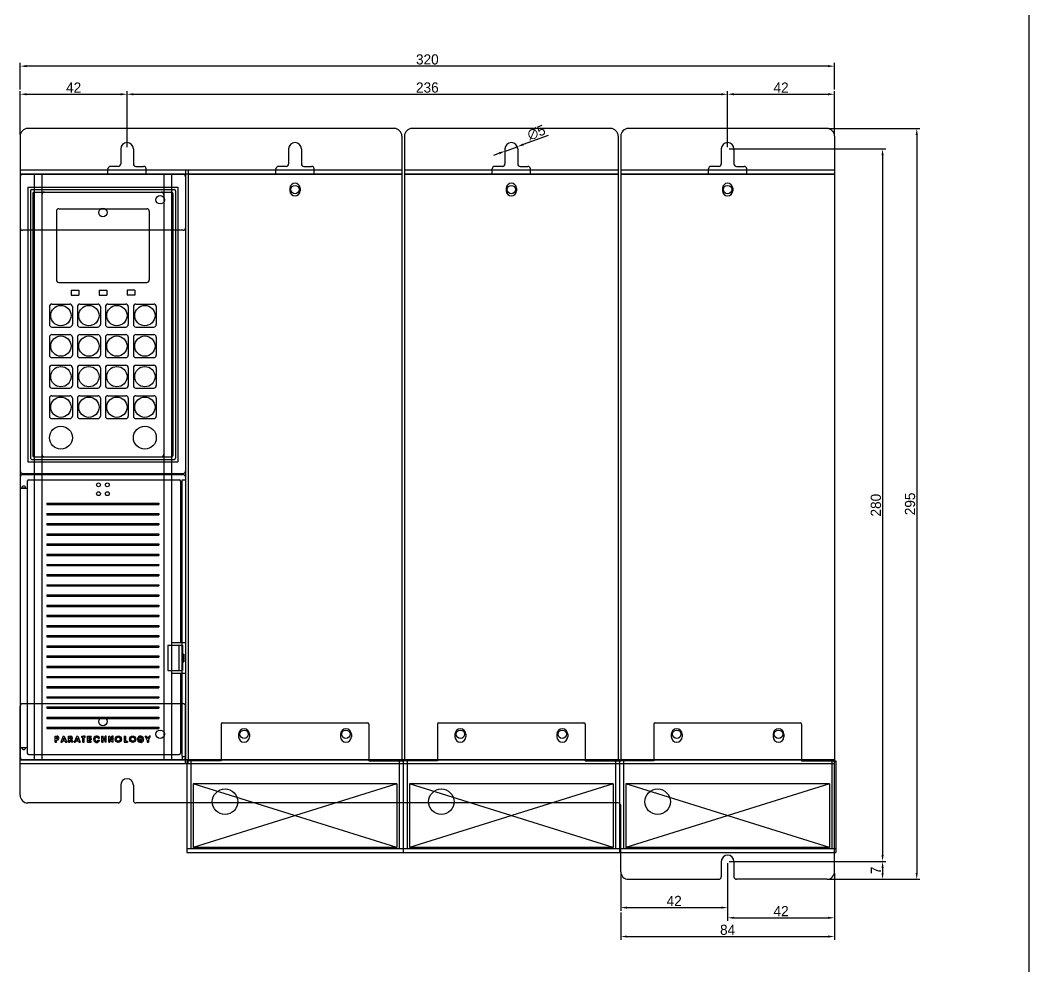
# Model space of a CAD drawing. Header units: millimetres. Extents: x 9994 to 11729, y -2993 to -1712.
# Drawn here: x 10900.5 to 11296.9, y -2621.2 to -2249.3 of the extents above; entities that cross this region are included whole.
import ezdxf

# ---------------------------------------------------------------- set-up
doc = ezdxf.new("R2010")
doc.units = ezdxf.units.MM
for name, color, linetype in [('CASE', 7, 'Continuous'), ('CASE BRACKET', 7, 'Continuous'), ('CASE COVER', 7, 'Continuous'), ('FAN', 7, 'Continuous'), ('KEYPAD', 1, 'Continuous'), ('PCB BODY', 7, 'Continuous'), ('PCB COVER', 7, 'Continuous'), ('방열판', 7, 'Continuous')]:
    doc.layers.add(name, color=color, linetype=linetype)
doc.dimstyles.new('ISO-25', dxfattribs={"dimtxt": 4, "dimasz": 2.5, "dimexe": 1.25, "dimexo": 0.625, "dimtad": 1, "dimtxsty": 'Standard', "dimcen": 2.5, "dimclrd": 6, "dimclre": 6, "dimclrt": 1, "dimadec": 0, "dimazin": 0, "dimtfac": 1, "dimtmove": 0, "dimatfit": 3, "dimfxl": 1, "dimarcsym": 0})
doc.dimstyles.get("Standard").update_dxf_attribs({"dimtxt": 4, "dimasz": 2, "dimexe": 0.4, "dimexo": 0.9, "dimgap": 0.9, "dimtad": 1, "dimdsep": 46, "dimtxsty": 'Standard', "dimcen": 0.09, "dimclrd": 6, "dimclre": 6, "dimclrt": 4, "dimadec": 0, "dimazin": 2, "dimtfac": 1, "dimtofl": 0, "dimtmove": 0, "dimatfit": 3, "dimfxl": 1, "dimtolj": 1, "dimtzin": 0, "dimarcsym": 0})

# ---------------------------------------------------------------- blocks, each defined once
blk = doc.blocks.new('*D457')
at = {"color": 6, "lineweight": -2, "transparency": 16777216}
for p, q in [((10900.49, -2294.19), (10900.49, -2277.11)), ((10902.99, -2278.36), (10939.99, -2278.36)), ((10942.49, -2299.19), (10942.49, -2277.11))]:
    blk.add_line(p, q, dxfattribs=at)
at = {"color": 6, "transparency": 16777216}
for points in [[(10902.99, -2277.94), (10902.99, -2278.78), (10900.49, -2278.36)], [(10939.99, -2277.94), (10939.99, -2278.78), (10942.49, -2278.36)]]:
    blk.add_solid(points, dxfattribs=at)
at = {"layer": 'Defpoints', "color": 0, "transparency": 16777216}
for p in [(10942.49, -2278.36), (10900.49, -2294.81), (10942.49, -2299.81)]:
    blk.add_point(p, dxfattribs=at)
at = {"color": 1, "transparency": 16777216, "insert": (10921.49, -2275.74), "char_height": 4, "attachment_point": 5}
blk.add_mtext('42', dxfattribs=at)
blk = doc.blocks.new('*D458')
at = {"color": 6, "lineweight": -2, "transparency": 16777216}
for p, q in [((10942.49, -2299.19), (10942.49, -2277.11)), ((10944.99, -2278.36), (11175.99, -2278.36)), ((11178.49, -2299.19), (11178.49, -2277.11))]:
    blk.add_line(p, q, dxfattribs=at)
at = {"color": 6, "transparency": 16777216}
for points in [[(10944.99, -2277.94), (10944.99, -2278.78), (10942.49, -2278.36)], [(11175.99, -2277.94), (11175.99, -2278.78), (11178.49, -2278.36)]]:
    blk.add_solid(points, dxfattribs=at)
at = {"layer": 'Defpoints', "color": 0, "transparency": 16777216}
for p in [(11178.49, -2278.36), (10942.49, -2299.81), (11178.49, -2299.81)]:
    blk.add_point(p, dxfattribs=at)
at = {"color": 1, "transparency": 16777216, "insert": (11060.49, -2275.74), "char_height": 4, "attachment_point": 5}
blk.add_mtext('236', dxfattribs=at)
blk = doc.blocks.new('*D459')
at = {"color": 6, "lineweight": -2, "transparency": 16777216}
for p, q in [((11178.49, -2299.19), (11178.49, -2277.11)), ((11180.99, -2278.36), (11217.99, -2278.36)), ((11220.49, -2294.19), (11220.49, -2277.11))]:
    blk.add_line(p, q, dxfattribs=at)
at = {"color": 6, "transparency": 16777216}
for points in [[(11180.99, -2277.94), (11180.99, -2278.78), (11178.49, -2278.36)], [(11217.99, -2277.94), (11217.99, -2278.78), (11220.49, -2278.36)]]:
    blk.add_solid(points, dxfattribs=at)
at = {"layer": 'Defpoints', "color": 0, "transparency": 16777216}
for p in [(11220.49, -2278.36), (11220.49, -2294.81), (11178.49, -2299.81)]:
    blk.add_point(p, dxfattribs=at)
at = {"color": 1, "transparency": 16777216, "insert": (11199.49, -2275.74), "char_height": 4, "attachment_point": 5}
blk.add_mtext('42', dxfattribs=at)
blk = doc.blocks.new('*D460')
at = {"color": 6, "lineweight": -2, "transparency": 16777216}
for p, q in [((10900.49, -2276.49), (10900.49, -2266.07)), ((11220.49, -2276.49), (11220.49, -2266.07)), ((11217.99, -2267.32), (10902.99, -2267.32))]:
    blk.add_line(p, q, dxfattribs=at)
at = {"color": 6, "transparency": 16777216}
for points in [[(10902.99, -2266.9), (10902.99, -2267.73), (10900.49, -2267.32)], [(11217.99, -2266.9), (11217.99, -2267.73), (11220.49, -2267.32)]]:
    blk.add_solid(points, dxfattribs=at)
at = {"layer": 'Defpoints', "color": 0, "transparency": 16777216}
for p in [(10900.49, -2267.32), (10900.49, -2277.11), (11220.49, -2277.11)]:
    blk.add_point(p, dxfattribs=at)
at = {"color": 1, "transparency": 16777216, "insert": (11060.49, -2264.69), "char_height": 4, "attachment_point": 5}
blk.add_mtext('320', dxfattribs=at)
blk = doc.blocks.new('*D461')
at = {"color": 6, "lineweight": -2, "transparency": 16777216}
for p, q in [((11179.11, -2299.81), (11240.62, -2299.81)), ((11239.37, -2302.31), (11239.37, -2577.31)), ((11179.11, -2579.81), (11240.62, -2579.81))]:
    blk.add_line(p, q, dxfattribs=at)
at = {"color": 6, "transparency": 16777216}
for points in [[(11238.96, -2302.31), (11239.79, -2302.31), (11239.37, -2299.81)], [(11238.96, -2577.31), (11239.79, -2577.31), (11239.37, -2579.81)]]:
    blk.add_solid(points, dxfattribs=at)
at = {"layer": 'Defpoints', "color": 0, "transparency": 16777216}
for p in [(11178.49, -2299.81), (11178.49, -2579.81), (11239.37, -2579.81)]:
    blk.add_point(p, dxfattribs=at)
at = {"color": 1, "transparency": 16777216, "insert": (11236.75, -2439.81), "char_height": 4, "attachment_point": 5, "rotation": 90}
blk.add_mtext('280', dxfattribs=at)
blk = doc.blocks.new('*D462')
at = {"color": 6, "lineweight": -2, "transparency": 16777216}
for p, q in [((11218.11, -2291.81), (11254.05, -2291.81)), ((11252.8, -2294.31), (11252.8, -2584.31)), ((11218.11, -2586.81), (11254.05, -2586.81))]:
    blk.add_line(p, q, dxfattribs=at)
at = {"color": 6, "transparency": 16777216}
for points in [[(11252.39, -2294.31), (11253.22, -2294.31), (11252.8, -2291.81)], [(11252.39, -2584.31), (11253.22, -2584.31), (11252.8, -2586.81)]]:
    blk.add_solid(points, dxfattribs=at)
at = {"layer": 'Defpoints', "color": 0, "transparency": 16777216}
for p in [(11217.49, -2291.81), (11217.49, -2586.81), (11252.8, -2586.81)]:
    blk.add_point(p, dxfattribs=at)
at = {"color": 1, "transparency": 16777216, "insert": (11250.18, -2439.31), "char_height": 4, "attachment_point": 5, "rotation": 90}
blk.add_mtext('295', dxfattribs=at)
blk = doc.blocks.new('*D568')
at = {"color": 6, "lineweight": -2, "transparency": 16777216}
for p, q in [((11107.97, -2294.53), (11098.19, -2298.1)), ((11088.79, -2301.53), (11086.44, -2302.39)), ((11091.14, -2300.67), (11095.84, -2298.96))]:
    blk.add_line(p, q, dxfattribs=at)
at = {"color": 6, "transparency": 16777216}
for points in [[(11098.04, -2297.71), (11098.33, -2298.49), (11095.84, -2298.96)], [(11088.65, -2301.14), (11088.94, -2301.92), (11091.14, -2300.67)]]:
    blk.add_solid(points, dxfattribs=at)
at = {"layer": 'Defpoints', "color": 0, "transparency": 16777216}
for p in [(11091.14, -2300.67), (11095.84, -2298.96)]:
    blk.add_point(p, dxfattribs=at)
at = {"color": 1, "transparency": 16777216, "insert": (11103.35, -2293.42), "char_height": 4, "attachment_point": 5, "rotation": 20.0614}
blk.add_mtext('∅5', dxfattribs=at)
blk = doc.blocks.new('*D581')
at = {"layer": 'CASE', "color": 6, "lineweight": -2, "transparency": 16777216}
for p, q in [((11178.49, -2580.44), (11178.49, -2599.18)), ((11136.49, -2584.44), (11136.49, -2599.18)), ((11138.99, -2597.93), (11175.99, -2597.93))]:
    blk.add_line(p, q, dxfattribs=at)
at = {"layer": 'CASE', "color": 6, "transparency": 16777216}
for points in [[(11138.99, -2597.52), (11138.99, -2598.35), (11136.49, -2597.93)], [(11175.99, -2597.52), (11175.99, -2598.35), (11178.49, -2597.93)]]:
    blk.add_solid(points, dxfattribs=at)
at = {"layer": 'Defpoints', "color": 0, "transparency": 16777216}
for p in [(11178.49, -2579.81), (11136.49, -2583.81), (11178.49, -2597.93)]:
    blk.add_point(p, dxfattribs=at)
at = {"layer": 'CASE', "color": 1, "transparency": 16777216, "insert": (11157.49, -2595.31), "char_height": 4, "attachment_point": 5}
blk.add_mtext('42', dxfattribs=at)
blk = doc.blocks.new('*D582')
at = {"layer": 'CASE', "color": 6, "lineweight": -2, "transparency": 16777216}
for p, q in [((11220.49, -2584.44), (11220.49, -2610.55)), ((11136.49, -2599.81), (11136.49, -2610.55)), ((11138.99, -2609.3), (11217.99, -2609.3))]:
    blk.add_line(p, q, dxfattribs=at)
at = {"layer": 'CASE', "color": 6, "transparency": 16777216}
for points in [[(11138.99, -2608.88), (11138.99, -2609.71), (11136.49, -2609.3)], [(11217.99, -2608.88), (11217.99, -2609.71), (11220.49, -2609.3)]]:
    blk.add_solid(points, dxfattribs=at)
at = {"layer": 'Defpoints', "color": 0, "transparency": 16777216}
for p in [(11220.49, -2583.81), (11136.49, -2599.18), (11220.49, -2609.3)]:
    blk.add_point(p, dxfattribs=at)
at = {"layer": 'CASE', "color": 1, "transparency": 16777216, "insert": (11178.49, -2606.67), "char_height": 4, "attachment_point": 5}
blk.add_mtext('84', dxfattribs=at)
blk = doc.blocks.new('*D583')
at = {"layer": 'CASE', "color": 6, "lineweight": -2, "transparency": 16777216}
for p, q in [((11179.11, -2579.81), (11240.62, -2579.81)), ((11239.37, -2582.31), (11239.37, -2584.31)), ((11218.11, -2586.81), (11240.62, -2586.81))]:
    blk.add_line(p, q, dxfattribs=at)
at = {"layer": 'CASE', "color": 6, "transparency": 16777216}
for points in [[(11238.96, -2582.31), (11239.79, -2582.31), (11239.37, -2579.81)], [(11238.96, -2584.31), (11239.79, -2584.31), (11239.37, -2586.81)]]:
    blk.add_solid(points, dxfattribs=at)
at = {"layer": 'Defpoints', "color": 0, "transparency": 16777216}
for p in [(11178.49, -2579.81), (11217.49, -2586.81), (11239.37, -2586.81)]:
    blk.add_point(p, dxfattribs=at)
at = {"layer": 'CASE', "color": 1, "transparency": 16777216, "insert": (11236.75, -2583.31), "char_height": 4, "attachment_point": 5, "rotation": 90}
blk.add_mtext('7', dxfattribs=at)
blk = doc.blocks.new('*D593')
at = {"layer": 'CASE', "color": 6, "lineweight": -2, "transparency": 16777216}
for p, q in [((11178.49, -2580.44), (11178.49, -2603.18)), ((11220.49, -2584.44), (11220.49, -2603.18)), ((11180.99, -2601.93), (11217.99, -2601.93))]:
    blk.add_line(p, q, dxfattribs=at)
at = {"layer": 'CASE', "color": 6, "transparency": 16777216}
for points in [[(11180.99, -2601.52), (11180.99, -2602.35), (11178.49, -2601.93)], [(11217.99, -2601.52), (11217.99, -2602.35), (11220.49, -2601.93)]]:
    blk.add_solid(points, dxfattribs=at)
at = {"layer": 'Defpoints', "color": 0, "transparency": 16777216}
for p in [(11178.49, -2579.81), (11220.49, -2583.81), (11220.49, -2601.93)]:
    blk.add_point(p, dxfattribs=at)
at = {"layer": 'CASE', "color": 1, "transparency": 16777216, "insert": (11199.49, -2599.31), "char_height": 4, "attachment_point": 5}
blk.add_mtext('42', dxfattribs=at)

msp = doc.modelspace()

# ---------------------------------------------------------------- linework, layer by layer
msp.add_line((11296.85, -1907.151), (11296.85, -2993.143))
at = {"layer": 'CASE'}
for p, q in [((10900.489, -2309.815), (10900.489, -2539.815)), ((10900.489, -2309.815), (10965.489, -2309.815)), ((10965.489, -2309.815), (10965.489, -2539.815)), ((10966.489, -2309.815), (10966.489, -2539.815)), ((10966.489, -2309.815), (10977.489, -2309.815)), ((10967.889, -2309.815), (11049.089, -2309.815)), ((11050.489, -2309.815), (11050.489, -2539.815)), ((11051.489, -2309.815), (11051.489, -2539.815)), ((11051.489, -2309.815), (11062.489, -2309.815)), ((11051.489, -2309.815), (11062.489, -2309.815)), ((11052.889, -2309.815), (11134.089, -2309.815)), ((11135.489, -2309.815), (11135.489, -2539.815)), ((11136.489, -2309.815), (11136.489, -2539.815)), ((11136.489, -2309.815), (11147.489, -2309.815)), ((11137.889, -2309.815), (11219.089, -2309.815)), ((11220.489, -2309.815), (11220.489, -2539.815)), ((10964.189, -2538.415), (10964.189, -2429.815)), ((10964.189, -2429.815), (10965.389, -2429.815)), ((10964.289, -2429.915), (10965.489, -2429.915)), ((10900.489, -2539.815), (10965.489, -2539.815)), ((10900.489, -2539.815), (10965.489, -2539.815)), ((10964.189, -2538.615), (10964.189, -2539.815)), ((10964.289, -2538.515), (10965.489, -2538.515)), ((10964.289, -2538.615), (10965.389, -2538.615)), ((10965.389, -2538.615), (10965.389, -2539.815)), ((10966.489, -2539.815), (10977.489, -2539.815)), ((10967.889, -2539.815), (11049.089, -2539.815)), ((11039.489, -2539.815), (11050.489, -2539.815)), ((11051.489, -2539.815), (11062.489, -2539.815)), ((11052.889, -2539.815), (11134.089, -2539.815)), ((11124.489, -2539.815), (11135.489, -2539.815)), ((11136.489, -2539.815), (11147.489, -2539.815)), ((11137.889, -2539.815), (11219.089, -2539.815)), ((11209.489, -2539.815), (11220.489, -2539.815))]:
    msp.add_line(p, q, dxfattribs=at)
at = {"layer": 'CASE', "color": 5}
for p, q in [((10979.489, -2525.815), (10979.489, -2540.315)), ((10979.989, -2525.315), (11036.989, -2525.315)), ((11037.489, -2525.815), (11037.489, -2540.315)), ((11064.489, -2525.815), (11064.489, -2540.315)), ((11064.989, -2525.315), (11121.989, -2525.315)), ((11122.489, -2525.815), (11122.489, -2540.315)), ((11149.489, -2525.815), (11149.489, -2540.315)), ((11149.989, -2525.315), (11206.989, -2525.315)), ((11207.489, -2525.815), (11207.489, -2540.315)), ((10986.339, -2529.815), (10986.339, -2530.815)), ((10990.639, -2529.815), (10990.639, -2530.815)), ((11026.339, -2529.815), (11026.339, -2530.815)), ((11030.639, -2529.815), (11030.639, -2530.815)), ((11071.339, -2529.815), (11071.339, -2530.815)), ((11075.639, -2529.815), (11075.639, -2530.815)), ((11111.339, -2529.815), (11111.339, -2530.815)), ((11115.639, -2529.815), (11115.639, -2530.815)), ((11156.339, -2529.815), (11156.339, -2530.815)), ((11160.639, -2529.815), (11160.639, -2530.815)), ((11196.339, -2529.815), (11196.339, -2530.815)), ((11200.639, -2529.815), (11200.639, -2530.815)), ((10965.989, -2540.315), (10965.989, -2576.315)), ((10979.489, -2540.315), (10965.989, -2540.315)), ((10967.589, -2540.315), (10967.589, -2574.715)), ((11037.489, -2540.315), (11050.989, -2540.315)), ((11049.389, -2540.315), (11049.389, -2574.715)), ((11050.989, -2540.315), (11050.989, -2576.315)), ((11050.989, -2540.315), (11050.989, -2576.315)), ((11064.489, -2540.315), (11050.989, -2540.315)), ((11052.589, -2540.315), (11052.589, -2574.715)), ((11122.489, -2540.315), (11135.989, -2540.315)), ((11134.389, -2540.315), (11134.389, -2574.715)), ((11135.989, -2540.315), (11135.989, -2576.315)), ((11135.989, -2540.315), (11135.989, -2576.315)), ((11149.489, -2540.315), (11135.989, -2540.315)), ((11137.589, -2540.315), (11137.589, -2574.715)), ((11207.489, -2540.315), (11220.989, -2540.315)), ((11219.389, -2540.315), (11219.389, -2574.715)), ((11220.989, -2540.315), (11220.989, -2576.315)), ((10965.989, -2574.715), (11050.989, -2574.715)), ((10965.989, -2576.315), (11050.989, -2576.315)), ((11050.989, -2574.715), (11135.989, -2574.715)), ((11050.989, -2576.315), (11135.989, -2576.315)), ((11135.989, -2574.715), (11220.989, -2574.715)), ((11135.989, -2576.315), (11220.989, -2576.315))]:
    msp.add_line(p, q, dxfattribs=at)
at = {"layer": 'CASE'}
for centre in [(11008.489, -2315.815), (11093.489, -2315.815), (11178.489, -2315.815)]:
    msp.add_circle(centre, 1.65, dxfattribs=at)
at = {"layer": 'CASE', "color": 5}
for centre in [(10980.989, -2556.315), (11065.989, -2556.315), (11150.989, -2556.315)]:
    msp.add_circle(centre, 5, dxfattribs=at)
for centre, radius, start, end in [((10979.989, -2525.815), 0.5, 90, 180), ((10988.489, -2529.815), 2.15, 0, 180), ((11028.489, -2529.815), 2.15, 0, 180), ((11036.989, -2525.815), 0.5, 0, 90), ((11064.989, -2525.815), 0.5, 90, 180), ((11073.489, -2529.815), 2.15, 0, 180), ((11113.489, -2529.815), 2.15, 0, 180), ((11121.989, -2525.815), 0.5, 0, 90), ((11149.989, -2525.815), 0.5, 90, 180), ((11158.489, -2529.815), 2.15, 0, 180), ((11198.489, -2529.815), 2.15, 0, 180), ((11206.989, -2525.815), 0.5, 0, 90), ((10988.489, -2530.815), 2.15, 180, 0), ((11028.489, -2530.815), 2.15, 180, 0), ((11073.489, -2530.815), 2.15, 180, 0), ((11113.489, -2530.815), 2.15, 180, 0), ((11158.489, -2530.815), 2.15, 180, 0), ((11198.489, -2530.815), 2.15, 180, 0), ((10966.489, -2540.815), 0.5, 90, 180), ((11050.489, -2540.815), 0.5, 0, 90), ((11051.489, -2540.815), 0.5, 90, 180), ((11135.489, -2540.815), 0.5, 0, 90), ((11136.489, -2540.815), 0.5, 90, 180), ((11220.489, -2540.815), 0.5, 0, 90)]:
    msp.add_arc(centre, radius, start, end, dxfattribs=at)
at = {"layer": 'CASE BRACKET', "color": 2}
for p, q in [((10900.489, -2294.815), (10900.489, -2330.815)), ((11047.489, -2291.815), (10903.489, -2291.815)), ((11050.489, -2294.815), (11050.489, -2309.815)), ((11051.489, -2294.815), (11051.489, -2309.815)), ((11132.489, -2291.815), (11054.489, -2291.815)), ((11135.489, -2294.815), (11135.489, -2309.815)), ((11136.489, -2294.815), (11136.489, -2309.815)), ((11217.489, -2291.815), (11139.489, -2291.815)), ((11220.489, -2294.815), (11220.489, -2309.815)), ((10939.989, -2299.815), (10939.989, -2305.715)), ((10944.989, -2299.815), (10944.989, -2305.715)), ((11005.989, -2299.815), (11005.989, -2305.715)), ((11010.989, -2299.815), (11010.989, -2305.715)), ((11090.989, -2299.815), (11090.989, -2305.715)), ((11095.989, -2299.815), (11095.989, -2305.715)), ((11175.989, -2299.815), (11175.989, -2305.715)), ((11180.989, -2299.815), (11180.989, -2305.715)), ((10938.989, -2306.715), (10935.989, -2306.715)), ((10945.989, -2306.715), (10948.989, -2306.715)), ((11004.989, -2306.715), (11001.989, -2306.715)), ((11011.989, -2306.715), (11014.989, -2306.715)), ((11089.989, -2306.715), (11086.989, -2306.715)), ((11096.989, -2306.715), (11099.989, -2306.715)), ((11174.989, -2306.715), (11171.989, -2306.715)), ((11181.989, -2306.715), (11184.989, -2306.715)), ((11050.489, -2308.215), (10900.489, -2308.215)), ((11050.489, -2309.815), (10900.489, -2309.815)), ((10934.989, -2308.215), (10934.989, -2307.715)), ((10934.989, -2309.815), (10934.989, -2308.215)), ((10949.989, -2308.215), (10949.989, -2307.715)), ((10949.989, -2309.815), (10949.989, -2308.215)), ((10965.489, -2308.215), (10965.489, -2330.815)), ((10966.489, -2308.215), (10966.489, -2309.815)), ((11000.989, -2308.215), (11000.989, -2307.715)), ((11000.989, -2309.815), (11000.989, -2308.215)), ((11015.989, -2308.215), (11015.989, -2307.715)), ((11015.989, -2309.815), (11015.989, -2308.215)), ((11135.489, -2308.215), (11051.489, -2308.215)), ((11135.489, -2309.815), (11051.489, -2309.815)), ((11085.989, -2308.215), (11085.989, -2307.715)), ((11085.989, -2309.815), (11085.989, -2308.215)), ((11100.989, -2308.215), (11100.989, -2307.715)), ((11100.989, -2309.815), (11100.989, -2308.215)), ((11220.489, -2308.215), (11136.489, -2308.215)), ((11220.489, -2309.815), (11136.489, -2309.815)), ((11170.989, -2308.215), (11170.989, -2307.715)), ((11170.989, -2309.815), (11170.989, -2308.215)), ((11185.989, -2308.215), (11185.989, -2307.715)), ((11185.989, -2309.815), (11185.989, -2308.215)), ((10964.489, -2331.815), (10901.489, -2331.815)), ((10900.489, -2553.815), (10900.489, -2518.815)), ((10964.489, -2517.815), (10901.489, -2517.815)), ((10965.489, -2541.415), (10965.489, -2518.815)), ((11220.489, -2539.815), (10900.489, -2539.815)), ((10966.489, -2541.415), (10966.489, -2539.815)), ((11220.489, -2583.815), (11220.489, -2539.815)), ((11220.489, -2541.415), (10900.489, -2541.415)), ((10939.989, -2549.815), (10939.989, -2555.815)), ((10944.989, -2549.815), (10944.989, -2555.815)), ((10938.989, -2556.815), (10903.489, -2556.815)), ((11135.489, -2556.815), (10945.989, -2556.815)), ((11136.489, -2583.815), (11136.489, -2557.815)), ((11175.989, -2579.815), (11175.989, -2585.815)), ((11180.989, -2579.815), (11180.989, -2585.815)), ((11139.489, -2586.815), (11174.989, -2586.815)), ((11217.489, -2586.815), (11181.989, -2586.815))]:
    msp.add_line(p, q, dxfattribs=at)
for centre in [(10955.489, -2319.815), (10932.989, -2324.815), (10932.989, -2524.815), (10955.489, -2529.815)]:
    msp.add_circle(centre, 1.65, dxfattribs=at)
for centre, radius, start, end in [((10903.489, -2294.815), 3, 90, 180), ((11047.489, -2294.815), 3, 0, 90), ((11054.489, -2294.815), 3, 90, 180), ((11132.489, -2294.815), 3, 0, 90), ((11139.489, -2294.815), 3, 90, 180), ((11217.489, -2294.815), 3, 0, 90), ((10942.489, -2299.815), 2.5, 0, 180), ((11008.489, -2299.815), 2.5, 0, 180), ((11093.489, -2299.815), 2.5, 0, 180), ((11178.489, -2299.815), 2.5, 0, 180), ((10935.989, -2307.715), 1, 90, 180), ((10938.989, -2305.715), 1, 270, 0), ((10945.989, -2305.715), 1, 180, 270), ((10948.989, -2307.715), 1, 360, 90), ((11001.989, -2307.715), 1, 90, 180), ((11004.989, -2305.715), 1, 270, 0), ((11011.989, -2305.715), 1, 180, 270), ((11014.989, -2307.715), 1, 360, 90), ((11086.989, -2307.715), 1, 90, 180), ((11089.989, -2305.715), 1, 270, 0), ((11096.989, -2305.715), 1, 180, 270), ((11099.989, -2307.715), 1, 360, 90), ((11171.989, -2307.715), 1, 90, 180), ((11174.989, -2305.715), 1, 270, 0), ((11181.989, -2305.715), 1, 180, 270), ((11184.989, -2307.715), 1, 360, 90), ((10901.489, -2330.815), 1, 180, 270), ((10964.489, -2330.815), 1, 270, 0), ((10901.489, -2518.815), 1, 90, 180), ((10964.489, -2518.815), 1, 0, 90), ((10942.489, -2549.815), 2.5, 0, 180), ((10903.489, -2553.815), 3, 180, 270), ((10938.989, -2555.815), 1, 270, 0), ((10945.989, -2555.815), 1, 180, 270), ((11135.489, -2557.815), 1, 0, 90), ((11178.489, -2579.815), 2.5, 0, 180), ((11139.489, -2583.815), 3, 180, 270), ((11217.489, -2583.815), 3, 270, 0), ((11174.989, -2585.815), 1, 270, 0), ((11181.989, -2585.815), 1, 180, 270)]:
    msp.add_arc(centre, radius, start, end, dxfattribs=at)
at = {"layer": 'CASE COVER'}
for p, q in [((11050.489, -2309.815), (10966.489, -2309.815)), ((10966.489, -2309.815), (10966.489, -2539.815)), ((11039.489, -2309.815), (11050.489, -2309.815)), ((11039.489, -2309.815), (11050.489, -2309.815)), ((11050.489, -2309.815), (11050.489, -2539.815)), ((11135.489, -2309.815), (11051.489, -2309.815)), ((11051.489, -2309.815), (11051.489, -2539.815)), ((11124.489, -2309.815), (11135.489, -2309.815)), ((11135.489, -2309.815), (11135.489, -2539.815)), ((11220.489, -2309.815), (11136.489, -2309.815)), ((11136.489, -2309.815), (11136.489, -2539.815)), ((11209.489, -2309.815), (11220.489, -2309.815)), ((11220.489, -2309.815), (11220.489, -2539.815)), ((11006.489, -2315.315), (11006.489, -2316.315)), ((11010.489, -2315.315), (11010.489, -2316.315)), ((11091.489, -2315.315), (11091.489, -2316.315)), ((11095.489, -2315.315), (11095.489, -2316.315)), ((11176.489, -2315.315), (11176.489, -2316.315)), ((11180.489, -2315.315), (11180.489, -2316.315)), ((11050.489, -2539.815), (10966.489, -2539.815)), ((11135.489, -2539.815), (11051.489, -2539.815)), ((11220.489, -2539.815), (11136.489, -2539.815))]:
    msp.add_line(p, q, dxfattribs=at)
for centre, start, end in [((11008.489, -2315.315), 0, 180), ((11093.489, -2315.315), 0, 180), ((11178.489, -2315.315), 0, 180), ((11008.489, -2316.315), 180, 0), ((11093.489, -2316.315), 180, 0), ((11178.489, -2316.315), 180, 0)]:
    msp.add_arc(centre, 2, start, end, dxfattribs=at)
at = {"layer": 'FAN', "color": 5}
for p, q in [((10968.489, -2549.315), (10968.489, -2574.315)), ((11048.489, -2549.315), (10968.489, -2574.315)), ((11048.489, -2574.315), (10968.489, -2549.315)), ((11048.489, -2549.315), (10968.489, -2549.315)), ((11048.489, -2549.315), (11048.489, -2574.315)), ((11053.489, -2549.315), (11053.489, -2574.315)), ((11133.489, -2549.315), (11053.489, -2574.315)), ((11133.489, -2574.315), (11053.489, -2549.315)), ((11133.489, -2549.315), (11053.489, -2549.315)), ((11133.489, -2549.315), (11133.489, -2574.315)), ((11138.489, -2549.315), (11138.489, -2574.315)), ((11218.489, -2549.315), (11138.489, -2574.315)), ((11218.489, -2574.315), (11138.489, -2549.315)), ((11218.489, -2549.315), (11138.489, -2549.315)), ((11218.489, -2549.315), (11218.489, -2574.315)), ((11048.489, -2574.315), (10968.489, -2574.315)), ((11133.489, -2574.315), (11053.489, -2574.315)), ((11218.489, -2574.315), (11138.489, -2574.315))]:
    msp.add_line(p, q, dxfattribs=at)
at = {"layer": 'KEYPAD'}
for p, q in [((10908.989, -2317.815), (10908.989, -2419.815)), ((10909.989, -2316.815), (10955.989, -2316.815)), ((10956.989, -2317.815), (10956.989, -2419.815)), ((10914.739, -2324.315), (10914.739, -2351.315)), ((10915.739, -2323.315), (10950.239, -2323.315)), ((10951.239, -2324.315), (10951.239, -2351.315)), ((10915.739, -2352.315), (10950.239, -2352.315)), ((10920.489, -2355.315), (10920.489, -2357.315)), ((10920.489, -2355.315), (10923.489, -2355.315)), ((10920.489, -2357.315), (10923.489, -2357.315)), ((10923.489, -2355.315), (10923.489, -2357.315)), ((10931.489, -2355.315), (10931.489, -2357.315)), ((10931.489, -2355.315), (10934.489, -2355.315)), ((10931.489, -2357.315), (10934.489, -2357.315)), ((10934.489, -2355.315), (10934.489, -2357.315)), ((10942.489, -2355.315), (10942.489, -2357.315)), ((10945.489, -2355.315), (10942.489, -2355.315)), ((10945.489, -2357.315), (10942.489, -2357.315)), ((10945.489, -2355.315), (10945.489, -2357.315)), ((10911.989, -2361.815), (10911.989, -2368.815)), ((10912.989, -2360.815), (10919.989, -2360.815)), ((10920.989, -2361.815), (10920.989, -2368.815)), ((10922.989, -2361.815), (10922.989, -2368.815)), ((10923.989, -2360.815), (10930.989, -2360.815)), ((10931.989, -2361.815), (10931.989, -2368.815)), ((10933.989, -2361.815), (10933.989, -2368.815)), ((10934.989, -2360.815), (10941.989, -2360.815)), ((10942.989, -2361.815), (10942.989, -2368.815)), ((10944.989, -2361.815), (10944.989, -2368.815)), ((10945.989, -2360.815), (10952.989, -2360.815)), ((10953.989, -2361.815), (10953.989, -2368.815)), ((10912.989, -2369.815), (10919.989, -2369.815)), ((10923.989, -2369.815), (10930.989, -2369.815)), ((10934.989, -2369.815), (10941.989, -2369.815)), ((10945.989, -2369.815), (10952.989, -2369.815)), ((10911.989, -2373.815), (10911.989, -2380.815)), ((10912.989, -2372.815), (10919.989, -2372.815)), ((10920.989, -2373.815), (10920.989, -2380.815)), ((10922.989, -2373.815), (10922.989, -2380.815)), ((10923.989, -2372.815), (10930.989, -2372.815)), ((10931.989, -2373.815), (10931.989, -2380.815)), ((10933.989, -2373.815), (10933.989, -2380.815)), ((10934.989, -2372.815), (10941.989, -2372.815)), ((10942.989, -2373.815), (10942.989, -2380.815)), ((10944.989, -2373.815), (10944.989, -2380.815)), ((10945.989, -2372.815), (10952.989, -2372.815)), ((10953.989, -2373.815), (10953.989, -2380.815)), ((10912.989, -2381.815), (10919.989, -2381.815)), ((10923.989, -2381.815), (10930.989, -2381.815)), ((10934.989, -2381.815), (10941.989, -2381.815)), ((10945.989, -2381.815), (10952.989, -2381.815)), ((10911.989, -2385.815), (10911.989, -2392.815)), ((10912.989, -2384.815), (10919.989, -2384.815)), ((10920.989, -2385.815), (10920.989, -2392.815)), ((10922.989, -2385.815), (10922.989, -2392.815)), ((10923.989, -2384.815), (10930.989, -2384.815)), ((10931.989, -2385.815), (10931.989, -2392.815)), ((10933.989, -2385.815), (10933.989, -2392.815)), ((10934.989, -2384.815), (10941.989, -2384.815)), ((10942.989, -2385.815), (10942.989, -2392.815)), ((10944.989, -2385.815), (10944.989, -2392.815)), ((10945.989, -2384.815), (10952.989, -2384.815)), ((10953.989, -2385.815), (10953.989, -2392.815)), ((10912.989, -2393.815), (10919.989, -2393.815)), ((10923.989, -2393.815), (10930.989, -2393.815)), ((10934.989, -2393.815), (10941.989, -2393.815)), ((10945.989, -2393.815), (10952.989, -2393.815)), ((10911.989, -2397.815), (10911.989, -2404.815)), ((10912.989, -2396.815), (10919.989, -2396.815)), ((10920.989, -2397.815), (10920.989, -2404.815)), ((10922.989, -2397.815), (10922.989, -2404.815)), ((10923.989, -2396.815), (10930.989, -2396.815)), ((10931.989, -2397.815), (10931.989, -2404.815)), ((10933.989, -2397.815), (10933.989, -2404.815)), ((10934.989, -2396.815), (10941.989, -2396.815)), ((10942.989, -2397.815), (10942.989, -2404.815)), ((10944.989, -2397.815), (10944.989, -2404.815)), ((10945.989, -2396.815), (10952.989, -2396.815)), ((10953.989, -2397.815), (10953.989, -2404.815)), ((10912.989, -2405.815), (10919.989, -2405.815)), ((10923.989, -2405.815), (10930.989, -2405.815)), ((10934.989, -2405.815), (10941.989, -2405.815)), ((10945.989, -2405.815), (10952.989, -2405.815)), ((10909.989, -2420.815), (10955.989, -2420.815))]:
    msp.add_line(p, q, dxfattribs=at)
for centre, radius in [((10916.489, -2365.315), 4), ((10927.489, -2365.315), 4), ((10938.489, -2365.315), 4), ((10949.489, -2365.315), 4), ((10916.489, -2377.315), 4), ((10927.489, -2377.315), 4), ((10938.489, -2377.315), 4), ((10949.489, -2377.315), 4), ((10916.489, -2389.315), 4), ((10927.489, -2389.315), 4), ((10938.489, -2389.315), 4), ((10949.489, -2389.315), 4), ((10916.489, -2401.315), 4), ((10927.489, -2401.315), 4), ((10938.489, -2401.315), 4), ((10949.489, -2401.315), 4), ((10916.489, -2413.315), 4.5), ((10949.489, -2413.315), 4.5)]:
    msp.add_circle(centre, radius, dxfattribs=at)
for centre, start, end in [((10909.989, -2317.815), 90, 180), ((10955.989, -2317.815), 0, 90), ((10915.739, -2324.315), 90, 180), ((10950.239, -2324.315), 0, 90), ((10915.739, -2351.315), 180, 270), ((10950.239, -2351.315), 270, 0), ((10912.989, -2361.815), 90, 180), ((10919.989, -2361.815), 0, 90), ((10923.989, -2361.815), 90, 180), ((10930.989, -2361.815), 0, 90), ((10934.989, -2361.815), 90, 180), ((10941.989, -2361.815), 0, 90), ((10945.989, -2361.815), 90, 180), ((10952.989, -2361.815), 0, 90), ((10912.989, -2368.815), 180, 270), ((10919.989, -2368.815), 270, 0), ((10923.989, -2368.815), 180, 270), ((10930.989, -2368.815), 270, 0), ((10934.989, -2368.815), 180, 270), ((10941.989, -2368.815), 270, 0), ((10945.989, -2368.815), 180, 270), ((10952.989, -2368.815), 270, 0), ((10912.989, -2373.815), 90, 180), ((10919.989, -2373.815), 0, 90), ((10923.989, -2373.815), 90, 180), ((10930.989, -2373.815), 0, 90), ((10934.989, -2373.815), 90, 180), ((10941.989, -2373.815), 0, 90), ((10945.989, -2373.815), 90, 180), ((10952.989, -2373.815), 0, 90), ((10912.989, -2380.815), 180, 270), ((10919.989, -2380.815), 270, 0), ((10923.989, -2380.815), 180, 270), ((10930.989, -2380.815), 270, 0), ((10934.989, -2380.815), 180, 270), ((10941.989, -2380.815), 270, 0), ((10945.989, -2380.815), 180, 270), ((10952.989, -2380.815), 270, 0), ((10912.989, -2385.815), 90, 180), ((10919.989, -2385.815), 0, 90), ((10923.989, -2385.815), 90, 180), ((10930.989, -2385.815), 0, 90), ((10934.989, -2385.815), 90, 180), ((10941.989, -2385.815), 0, 90), ((10945.989, -2385.815), 90, 180), ((10952.989, -2385.815), 0, 90), ((10912.989, -2392.815), 180, 270), ((10919.989, -2392.815), 270, 0), ((10923.989, -2392.815), 180, 270), ((10930.989, -2392.815), 270, 0), ((10934.989, -2392.815), 180, 270), ((10941.989, -2392.815), 270, 0), ((10945.989, -2392.815), 180, 270), ((10952.989, -2392.815), 270, 0), ((10912.989, -2397.815), 90, 180), ((10919.989, -2397.815), 0, 90), ((10923.989, -2397.815), 90, 180), ((10930.989, -2397.815), 0, 90), ((10934.989, -2397.815), 90, 180), ((10941.989, -2397.815), 0, 90), ((10945.989, -2397.815), 90, 180), ((10952.989, -2397.815), 0, 90), ((10912.989, -2404.815), 180, 270), ((10919.989, -2404.815), 270, 0), ((10923.989, -2404.815), 180, 270), ((10930.989, -2404.815), 270, 0), ((10934.989, -2404.815), 180, 270), ((10941.989, -2404.815), 270, 0), ((10945.989, -2404.815), 180, 270), ((10952.989, -2404.815), 270, 0), ((10909.989, -2419.815), 180, 270), ((10955.989, -2419.815), 270, 0)]:
    msp.add_arc(centre, 1, start, end, dxfattribs=at)
at = {"layer": 'PCB BODY'}
for p, q in [((10901.489, -2309.815), (10964.489, -2309.815)), ((10905.989, -2309.815), (10905.989, -2427.315)), ((10908.989, -2309.815), (10908.989, -2427.315)), ((10956.989, -2309.815), (10956.989, -2427.315)), ((10959.989, -2309.815), (10959.989, -2427.315)), ((10900.489, -2310.815), (10900.489, -2426.315)), ((10965.489, -2310.815), (10965.489, -2426.315)), ((10903.489, -2314.815), (10962.489, -2314.815)), ((10903.489, -2314.815), (10903.489, -2422.815)), ((10904.489, -2316.315), (10904.489, -2421.315)), ((10904.989, -2315.815), (10960.989, -2315.815)), ((10905.489, -2317.315), (10905.489, -2420.315)), ((10905.989, -2316.815), (10959.989, -2316.815)), ((10908.989, -2316.815), (10956.989, -2316.815)), ((10960.489, -2317.315), (10960.489, -2420.315)), ((10961.489, -2316.315), (10961.489, -2421.315)), ((10962.489, -2314.815), (10962.489, -2422.815)), ((10905.989, -2420.815), (10959.989, -2420.815)), ((10908.989, -2420.815), (10956.989, -2420.815)), ((10903.489, -2422.815), (10962.489, -2422.815)), ((10904.989, -2421.815), (10960.989, -2421.815)), ((10901.489, -2427.315), (10964.489, -2427.315))]:
    msp.add_line(p, q, dxfattribs=at)
for centre, radius, start, end in [((10901.489, -2310.815), 1, 90, 180), ((10964.489, -2310.815), 1, 0, 90), ((10904.989, -2316.315), 0.5, 90, 180), ((10905.989, -2317.315), 0.5, 90, 180), ((10959.989, -2317.315), 0.5, 0, 90), ((10960.989, -2316.315), 0.5, 0, 90), ((10904.989, -2421.315), 0.5, 180, 270), ((10905.989, -2420.315), 0.5, 180, 270), ((10959.989, -2420.315), 0.5, 270, 0), ((10960.989, -2421.315), 0.5, 270, 0), ((10901.489, -2426.315), 1, 180, 270), ((10964.489, -2426.315), 1, 270, 0)]:
    msp.add_arc(centre, radius, start, end, dxfattribs=at)
at = {"layer": 'PCB COVER'}
for p, q in [((10900.489, -2428.815), (10900.489, -2538.815)), ((10901.489, -2427.815), (10964.489, -2427.815)), ((10905.989, -2427.815), (10905.989, -2539.815)), ((10908.989, -2427.815), (10908.989, -2539.815)), ((10956.989, -2427.815), (10956.989, -2539.815)), ((10959.989, -2427.815), (10959.989, -2539.815)), ((10965.489, -2428.815), (10965.489, -2493.815)), ((10900.489, -2433.115), (10903.289, -2433.115)), ((10901.139, -2433.115), (10901.139, -2433.06)), ((10901.139, -2433.06), (10902.639, -2433.06)), ((10902.639, -2433.06), (10902.639, -2433.115)), ((10903.289, -2430.315), (10903.289, -2537.315)), ((10903.789, -2429.815), (10962.989, -2429.815)), ((10963.489, -2430.315), (10963.489, -2493.815)), ((10910.989, -2439.065), (10910.989, -2439.565)), ((10910.989, -2439.065), (10954.989, -2439.065)), ((10910.989, -2439.565), (10954.989, -2439.565)), ((10954.989, -2439.065), (10954.989, -2439.565)), ((10910.989, -2443.065), (10910.989, -2443.565)), ((10910.989, -2443.065), (10954.989, -2443.065)), ((10910.989, -2443.565), (10954.989, -2443.565)), ((10954.989, -2443.065), (10954.989, -2443.565)), ((10910.989, -2447.065), (10910.989, -2447.565)), ((10910.989, -2447.065), (10954.989, -2447.065)), ((10910.989, -2447.565), (10954.989, -2447.565)), ((10954.989, -2447.065), (10954.989, -2447.565)), ((10910.989, -2451.065), (10910.989, -2451.565)), ((10910.989, -2451.065), (10954.989, -2451.065)), ((10910.989, -2451.565), (10954.989, -2451.565)), ((10954.989, -2451.065), (10954.989, -2451.565)), ((10910.989, -2455.065), (10910.989, -2455.565)), ((10910.989, -2455.065), (10954.989, -2455.065)), ((10910.989, -2455.565), (10954.989, -2455.565)), ((10954.989, -2455.065), (10954.989, -2455.565)), ((10910.989, -2459.065), (10910.989, -2459.565)), ((10910.989, -2459.065), (10954.989, -2459.065)), ((10910.989, -2459.565), (10954.989, -2459.565)), ((10954.989, -2459.065), (10954.989, -2459.565)), ((10910.989, -2463.065), (10910.989, -2463.565)), ((10910.989, -2463.065), (10954.989, -2463.065)), ((10910.989, -2463.565), (10954.989, -2463.565)), ((10954.989, -2463.065), (10954.989, -2463.565)), ((10910.989, -2467.065), (10910.989, -2467.565)), ((10910.989, -2467.065), (10954.989, -2467.065)), ((10910.989, -2467.565), (10954.989, -2467.565)), ((10954.989, -2467.065), (10954.989, -2467.565)), ((10910.989, -2471.065), (10910.989, -2471.565)), ((10910.989, -2471.065), (10954.989, -2471.065)), ((10910.989, -2471.565), (10954.989, -2471.565)), ((10954.989, -2471.065), (10954.989, -2471.565)), ((10910.989, -2475.065), (10910.989, -2475.565)), ((10910.989, -2475.065), (10954.989, -2475.065)), ((10910.989, -2475.565), (10954.989, -2475.565)), ((10954.989, -2475.065), (10954.989, -2475.565)), ((10910.989, -2479.065), (10910.989, -2479.565)), ((10910.989, -2479.065), (10954.989, -2479.065)), ((10910.989, -2479.565), (10954.989, -2479.565)), ((10954.989, -2479.065), (10954.989, -2479.565)), ((10910.989, -2483.065), (10910.989, -2483.565)), ((10910.989, -2483.065), (10954.989, -2483.065)), ((10910.989, -2483.565), (10954.989, -2483.565)), ((10954.989, -2483.065), (10954.989, -2483.565)), ((10910.989, -2487.065), (10910.989, -2487.565)), ((10910.989, -2487.065), (10954.989, -2487.065)), ((10910.989, -2487.565), (10954.989, -2487.565)), ((10954.989, -2487.065), (10954.989, -2487.565)), ((10910.989, -2491.065), (10910.989, -2491.565)), ((10910.989, -2491.065), (10954.989, -2491.065)), ((10910.989, -2491.565), (10954.989, -2491.565)), ((10954.989, -2491.065), (10954.989, -2491.565)), ((10910.989, -2495.065), (10910.989, -2495.565)), ((10910.989, -2495.065), (10954.989, -2495.065)), ((10910.989, -2495.565), (10954.989, -2495.565)), ((10954.989, -2495.065), (10954.989, -2495.565)), ((10958.489, -2494.815), (10958.489, -2504.815)), ((10958.489, -2494.815), (10959.989, -2494.815)), ((10959.989, -2493.815), (10965.489, -2493.815)), ((10959.989, -2494.815), (10964.342, -2494.815)), ((10962.847, -2494.815), (10962.847, -2504.815)), ((10964.342, -2494.815), (10964.342, -2504.815)), ((10910.989, -2499.065), (10910.989, -2499.565)), ((10910.989, -2499.065), (10954.989, -2499.065)), ((10910.989, -2499.565), (10954.989, -2499.565)), ((10954.989, -2499.065), (10954.989, -2499.565)), ((10964.342, -2498.315), (10964.803, -2498.315)), ((10964.803, -2498.315), (10964.803, -2501.315)), ((10910.989, -2503.065), (10910.989, -2503.565)), ((10910.989, -2503.065), (10954.989, -2503.065)), ((10910.989, -2503.565), (10954.989, -2503.565)), ((10954.989, -2503.065), (10954.989, -2503.565)), ((10958.489, -2504.815), (10959.989, -2504.815)), ((10959.989, -2504.815), (10964.342, -2504.815)), ((10964.342, -2501.315), (10964.803, -2501.315)), ((10910.989, -2507.065), (10910.989, -2507.565)), ((10910.989, -2507.065), (10954.989, -2507.065)), ((10910.989, -2507.565), (10954.989, -2507.565)), ((10954.989, -2507.065), (10954.989, -2507.565)), ((10959.989, -2505.815), (10965.489, -2505.815)), ((10963.489, -2505.815), (10963.489, -2537.315)), ((10965.489, -2505.815), (10965.489, -2538.815)), ((10910.989, -2511.065), (10910.989, -2511.565)), ((10910.989, -2511.065), (10954.989, -2511.065)), ((10910.989, -2511.565), (10954.989, -2511.565)), ((10954.989, -2511.065), (10954.989, -2511.565)), ((10910.989, -2515.065), (10910.989, -2515.565)), ((10910.989, -2515.065), (10954.989, -2515.065)), ((10910.989, -2515.565), (10954.989, -2515.565)), ((10954.989, -2515.065), (10954.989, -2515.565)), ((10910.989, -2519.065), (10910.989, -2519.565)), ((10910.989, -2519.065), (10954.989, -2519.065)), ((10910.989, -2519.565), (10954.989, -2519.565)), ((10954.989, -2519.065), (10954.989, -2519.565)), ((10910.989, -2523.065), (10910.989, -2523.565)), ((10910.989, -2523.065), (10954.989, -2523.065)), ((10910.989, -2523.565), (10954.989, -2523.565)), ((10954.989, -2523.065), (10954.989, -2523.565)), ((10910.989, -2527.065), (10910.989, -2527.565)), ((10910.989, -2527.065), (10954.989, -2527.065)), ((10910.989, -2527.565), (10954.989, -2527.565)), ((10954.989, -2527.065), (10954.989, -2527.565)), ((10914.231, -2530.567), (10915.009, -2530.567)), ((10914.231, -2532.985), (10914.231, -2530.567)), ((10914.711, -2531.047), (10915.009, -2531.047)), ((10914.711, -2531.607), (10914.711, -2531.047)), ((10914.711, -2531.607), (10915.009, -2531.607)), ((10914.711, -2532.087), (10915.009, -2532.087)), ((10914.711, -2532.985), (10914.711, -2532.087)), ((10917.382, -2530.567), (10916.418, -2532.985)), ((10917.159, -2532.422), (10916.935, -2532.985)), ((10917.159, -2532.422), (10918.021, -2532.422)), ((10917.59, -2531.341), (10917.35, -2531.942)), ((10917.35, -2531.942), (10917.83, -2531.942)), ((10917.382, -2530.567), (10917.798, -2530.567)), ((10917.59, -2531.341), (10917.83, -2531.942)), ((10917.798, -2530.567), (10918.763, -2532.985)), ((10918.021, -2532.422), (10918.246, -2532.985)), ((10919.534, -2530.567), (10920.312, -2530.567)), ((10919.534, -2532.985), (10919.534, -2530.567)), ((10920.014, -2531.047), (10920.312, -2531.047)), ((10920.014, -2531.607), (10920.014, -2531.047)), ((10920.014, -2531.607), (10920.312, -2531.607)), ((10920.014, -2532.985), (10920.014, -2532.087)), ((10920.014, -2532.087), (10920.661, -2532.985)), ((10920.573, -2532.041), (10921.252, -2532.984)), ((10922.713, -2530.567), (10921.748, -2532.985)), ((10922.489, -2532.422), (10922.265, -2532.985)), ((10922.489, -2532.422), (10923.352, -2532.422)), ((10922.921, -2531.341), (10922.681, -2531.942)), ((10922.681, -2531.942), (10923.16, -2531.942)), ((10922.713, -2530.567), (10923.129, -2530.567)), ((10922.921, -2531.341), (10923.16, -2531.942)), ((10923.129, -2530.567), (10924.093, -2532.985)), ((10923.352, -2532.422), (10923.576, -2532.985)), ((10924.687, -2530.567), (10925.338, -2530.567)), ((10924.687, -2531.047), (10924.687, -2530.567)), ((10924.687, -2531.047), (10925.098, -2531.047)), ((10925.098, -2532.985), (10925.098, -2531.047)), ((10925.989, -2530.567), (10925.338, -2530.567)), ((10925.989, -2531.047), (10925.578, -2531.047)), ((10925.578, -2532.985), (10925.578, -2531.047)), ((10925.989, -2531.047), (10925.989, -2530.567)), ((10927.002, -2530.567), (10928.329, -2530.567)), ((10927.002, -2532.985), (10927.002, -2530.567)), ((10927.482, -2531.047), (10928.329, -2531.047)), ((10927.482, -2531.536), (10927.482, -2531.047)), ((10927.482, -2531.536), (10928.329, -2531.536)), ((10927.482, -2532.505), (10927.482, -2532.016)), ((10927.482, -2532.016), (10928.329, -2532.016)), ((10927.482, -2532.505), (10928.329, -2532.505)), ((10928.329, -2531.047), (10928.329, -2530.567)), ((10928.329, -2531.536), (10928.329, -2532.016)), ((10928.329, -2532.985), (10928.329, -2532.505)), ((10931.194, -2531.376), (10931.721, -2531.376)), ((10931.194, -2532.176), (10931.721, -2532.176)), ((10932.579, -2530.567), (10933.059, -2530.567)), ((10932.579, -2532.985), (10932.579, -2530.567)), ((10933.059, -2531.482), (10933.059, -2530.567)), ((10933.442, -2531.482), (10933.059, -2531.482)), ((10933.059, -2532.985), (10933.059, -2531.962)), ((10933.442, -2531.962), (10933.059, -2531.962)), ((10933.442, -2531.482), (10933.824, -2531.482)), ((10933.442, -2531.962), (10933.824, -2531.962)), ((10934.304, -2530.567), (10933.824, -2530.567)), ((10933.824, -2531.482), (10933.824, -2530.567)), ((10933.824, -2532.985), (10933.824, -2531.962)), ((10934.304, -2532.985), (10934.304, -2530.567)), ((10935.27, -2530.567), (10935.75, -2530.567)), ((10935.27, -2532.985), (10935.27, -2530.567)), ((10935.75, -2530.567), (10935.75, -2530.567)), ((10936.515, -2532.105), (10935.75, -2530.567)), ((10935.75, -2532.985), (10935.75, -2531.447)), ((10936.515, -2532.985), (10935.75, -2531.447)), ((10936.995, -2530.567), (10936.515, -2530.567)), ((10936.515, -2532.105), (10936.515, -2530.567)), ((10936.995, -2532.985), (10936.995, -2530.567)), ((10941.393, -2530.567), (10941.393, -2532.985)), ((10941.393, -2530.567), (10941.873, -2530.567)), ((10941.873, -2530.567), (10941.873, -2532.505)), ((10941.873, -2532.505), (10942.62, -2532.505)), ((10942.62, -2532.505), (10942.62, -2532.985)), ((10947.64, -2531.677), (10947.64, -2532.157)), ((10947.64, -2531.677), (10949.026, -2531.677)), ((10947.64, -2532.157), (10948.448, -2532.157)), ((10948.932, -2531.29), (10948.376, -2531.29)), ((10949.648, -2530.567), (10950.191, -2530.567)), ((10950.457, -2532.089), (10949.648, -2530.567)), ((10950.697, -2531.518), (10950.191, -2530.567)), ((10950.457, -2532.089), (10950.457, -2532.985)), ((10950.697, -2531.518), (10951.203, -2530.567)), ((10950.937, -2532.089), (10951.747, -2530.567)), ((10950.937, -2532.089), (10950.937, -2532.985)), ((10951.747, -2530.567), (10951.203, -2530.567)), ((10900.489, -2535.015), (10903.289, -2535.015)), ((10901.139, -2535.015), (10901.139, -2535.07)), ((10901.139, -2535.07), (10902.639, -2535.07)), ((10902.639, -2535.07), (10902.639, -2535.015)), ((10914.711, -2532.985), (10914.231, -2532.985)), ((10914.231, -2532.985), (10914.711, -2532.985)), ((10916.418, -2532.985), (10916.935, -2532.985)), ((10918.763, -2532.985), (10918.246, -2532.985)), ((10918.246, -2532.985), (10918.763, -2532.985)), ((10919.534, -2532.985), (10920.014, -2532.985)), ((10920.014, -2532.985), (10919.534, -2532.985)), ((10919.534, -2532.985), (10920.014, -2532.985)), ((10921.252, -2532.984), (10920.661, -2532.985)), ((10921.748, -2532.985), (10922.265, -2532.985)), ((10924.093, -2532.985), (10923.576, -2532.985)), ((10923.576, -2532.985), (10924.093, -2532.985)), ((10925.098, -2532.985), (10925.578, -2532.985)), ((10927.002, -2532.985), (10928.329, -2532.985)), ((10932.579, -2532.985), (10933.059, -2532.985)), ((10934.304, -2532.985), (10933.824, -2532.985)), ((10935.27, -2532.985), (10935.75, -2532.985)), ((10936.995, -2532.985), (10936.515, -2532.985)), ((10936.515, -2532.985), (10936.515, -2532.985)), ((10941.393, -2532.985), (10942.62, -2532.985)), ((10950.457, -2532.985), (10950.937, -2532.985)), ((10901.489, -2539.815), (10964.489, -2539.815)), ((10903.789, -2537.815), (10962.989, -2537.815))]:
    msp.add_line(p, q, dxfattribs=at)
for centre, radius in [((10931.239, -2431.815), 0.75), ((10934.739, -2431.815), 0.75), ((10931.239, -2435.315), 0.75), ((10934.739, -2435.315), 0.75), ((10939.034, -2531.776), 1.246), ((10939.034, -2531.776), 0.766), ((10944.716, -2531.776), 1.246), ((10944.716, -2531.776), 0.766)]:
    msp.add_circle(centre, radius, dxfattribs=at)
for centre, radius, start, end in [((10901.489, -2428.815), 1, 90, 180), ((10964.489, -2428.815), 1, 0, 90), ((10901.889, -2433.06), 0.75, 0, 180), ((10903.789, -2430.315), 0.5, 90, 180), ((10962.989, -2430.315), 0.5, 0, 90), ((10915.009, -2531.327), 0.76, 270, 90), ((10915.009, -2531.327), 0.28, 270, 90), ((10920.312, -2531.327), 0.76, 290.07397, 90), ((10920.312, -2531.327), 0.28, 270, 90), ((10930.541, -2531.776), 1.246, 18.72276, 341.27724), ((10930.541, -2531.776), 0.766, 31.47272, 328.52728), ((10947.784, -2531.776), 1.246, 22.93688, 4.52933), ((10947.784, -2531.776), 0.766, 39.33687, 330.12783), ((10901.889, -2535.07), 0.75, 180, 0), ((10901.489, -2538.815), 1, 180, 270), ((10903.789, -2537.315), 0.5, 180, 270), ((10962.989, -2537.315), 0.5, 270, 0), ((10964.489, -2538.815), 1, 270, 0)]:
    msp.add_arc(centre, radius, start, end, dxfattribs=at)
at = {"layer": '방열판'}
for p, q in [((10966.489, -2309.815), (11050.489, -2309.815)), ((10966.489, -2309.815), (10966.489, -2539.815)), ((11050.489, -2309.815), (11050.489, -2539.815)), ((11051.489, -2309.815), (11135.489, -2309.815)), ((11051.489, -2309.815), (11051.489, -2539.815)), ((11135.489, -2309.815), (11135.489, -2539.815)), ((11136.489, -2309.815), (11220.489, -2309.815)), ((11136.489, -2309.815), (11136.489, -2539.815)), ((11220.489, -2309.815), (11220.489, -2539.815)), ((10966.489, -2539.815), (11050.489, -2539.815)), ((11051.489, -2539.815), (11135.489, -2539.815)), ((11136.489, -2539.815), (11220.489, -2539.815))]:
    msp.add_line(p, q, dxfattribs=at)
at = {"layer": '방열판', "ltscale": 10}
for centre in [(10988.489, -2529.815), (11028.489, -2529.815), (11073.489, -2529.815), (11113.489, -2529.815), (11158.489, -2529.815), (11198.489, -2529.815)]:
    msp.add_circle(centre, 1.65, dxfattribs=at)

# ---------------------------------------------------------------- dimensions: what is measured, and where the dimension line sits
for base, p1, p2, override, picture, middle in [((10900.489, -2267.315), (11220.489, -2277.111), (10900.489, -2277.111), {"dimasz": 2.5, "dimexe": 1.25, "dimexo": 0.625, "dimgap": 0.625, "dimdsep": 44, "dimcen": 2.5, "dimclrt": 1, "dimazin": 0, "dimtofl": 1, "dimtolj": 0, "dimtzin": 8}, '*D460', (11060.489, -2264.69)), ((10942.489, -2278.361), (10900.489, -2294.815), (10942.489, -2299.815), {"dimasz": 2.5, "dimexe": 1.25, "dimexo": 0.625, "dimgap": 0.625, "dimdsep": 44, "dimcen": 2.5, "dimclrt": 1, "dimazin": 0, "dimtofl": 1, "dimtolj": 0, "dimtzin": 8}, '*D457', (10921.489, -2275.736)), ((11178.489, -2278.361), (10942.489, -2299.815), (11178.489, -2299.815), {"dimasz": 2.5, "dimexe": 1.25, "dimexo": 0.625, "dimgap": 0.625, "dimdsep": 44, "dimcen": 2.5, "dimclrt": 1, "dimazin": 0, "dimtofl": 1, "dimtmove": 1, "dimtolj": 0, "dimtzin": 8}, '*D458', (11060.489, -2275.736)), ((11220.489, -2278.361), (11178.489, -2299.815), (11220.489, -2294.815), {"dimasz": 2.5, "dimexe": 1.25, "dimexo": 0.625, "dimgap": 0.625, "dimdsep": 44, "dimcen": 2.5, "dimclrt": 1, "dimazin": 0, "dimtofl": 1, "dimtmove": 1, "dimtolj": 0, "dimtzin": 8}, '*D459', (11199.489, -2275.736))]:
    dim = msp.add_linear_dim(base=base, p1=p1, p2=p2, dimstyle='Standard', override=override)
    dim.commit()
    dim.dimension.update_dxf_attribs({"geometry": picture, "text_midpoint": middle})
dim = msp.add_diameter_dim_2p(p1=(11091.14, -2300.672), p2=(11095.837, -2298.957), dimstyle='Standard', override={"dimasz": 2.5, "dimexe": 1.25, "dimexo": 0.625, "dimgap": 0.625, "dimdsep": 44, "dimcen": 2.5, "dimclrt": 1, "dimazin": 0, "dimtofl": 1, "dimtolj": 0, "dimtzin": 8})
dim.commit()
dim.dimension.update_dxf_attribs({"geometry": '*D568', "text_midpoint": (11103.351, -2293.419)})
for base, p1, p2, picture, middle in [((11252.804, -2586.815), (11217.489, -2291.815), (11217.489, -2586.815), '*D462', (11250.179, -2439.315)), ((11239.372, -2579.815), (11178.489, -2299.815), (11178.489, -2579.815), '*D461', (11236.747, -2439.815))]:
    dim = msp.add_linear_dim(base=base, p1=p1, p2=p2, angle=90, dimstyle='Standard', override={"dimasz": 2.5, "dimexe": 1.25, "dimexo": 0.625, "dimgap": 0.625, "dimdsep": 44, "dimcen": 2.5, "dimclrt": 1, "dimazin": 0, "dimtofl": 1, "dimtolj": 0, "dimtzin": 8})
    dim.commit()
    dim.dimension.update_dxf_attribs({"geometry": picture, "text_midpoint": middle})
at = {"layer": 'CASE'}
for base, p1, p2, picture, middle in [((11178.489, -2597.933), (11136.489, -2583.815), (11178.489, -2579.815), '*D581', (11157.489, -2595.308)), ((11220.489, -2601.933), (11178.489, -2579.815), (11220.489, -2583.815), '*D593', (11199.489, -2599.308)), ((11220.489, -2609.297), (11136.489, -2599.183), (11220.489, -2583.815), '*D582', (11178.489, -2606.672))]:
    dim = msp.add_linear_dim(base=base, p1=p1, p2=p2, dimstyle='ISO-25', dxfattribs=at)
    dim.commit()
    dim.dimension.update_dxf_attribs({"geometry": picture, "text_midpoint": middle})
dim = msp.add_linear_dim(base=(11239.372, -2586.815), p1=(11178.489, -2579.815), p2=(11217.489, -2586.815), angle=90, dimstyle='ISO-25', dxfattribs=at)
dim.commit()
dim.dimension.update_dxf_attribs({"geometry": '*D583', "text_midpoint": (11236.747, -2583.315)})

doc.saveas('drawing.dxf')
